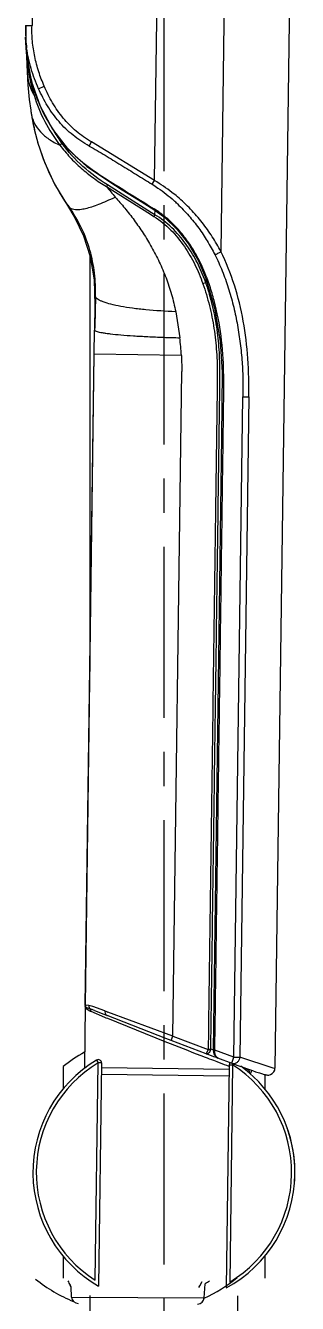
# Model space of a CAD drawing. Header units: millimetres. Extents: x 3819 to 4365, y -2661 to -1889.
# Drawn here: x 4254.33 to 4264.45, y -2250.24 to -2202.74 of the extents above; entities that cross this region are included whole.
import ezdxf

# ---------------------------------------------------------------- set-up
doc = ezdxf.new("R2010")
doc.units = ezdxf.units.MM
doc.header["$LTSCALE"] = 0.1
doc.linetypes.add('CENTERX2', pattern=[101.6, 63.5, -12.7, 12.7, -12.7])
doc.layers.add('CENTER', color=1, linetype='CENTERX2')
doc.layers.add('DEF_LAYER_ROUND_FEAT', color=7, linetype='Continuous')

msp = doc.modelspace()

# ---------------------------------------------------------------- linework, layer by layer
at = {"color": 7, "linetype": 'Continuous'}
for p, q in [((4264.4505, -2179.8899), (4263.6114, -2241.4935)), ((4262.0073, -2181.0662), (4261.5978, -2211.1357)), ((4259.1326, -2208.4994), (4259.4874, -2182.4509)), ((4254.7214, -2192.0218), (4254.5749, -2202.7383)), ((4254.3335, -2202.735), (4254.3342, -2203.0699)), ((4254.3335, -2202.735), (4254.5752, -2202.7383)), ((4254.3342, -2203.0699), (4254.3391, -2203.1917)), ((4254.358, -2203.5651), (4254.3376, -2203.1621)), ((4254.3529, -2203.162), (4254.3564, -2202.8253)), ((4254.3529, -2203.1916), (4254.3529, -2203.162)), ((4254.3564, -2202.8253), (4254.3577, -2202.7353)), ((4254.3597, -2203.565), (4254.3529, -2203.1916)), ((4254.3818, -2203.8727), (4254.358, -2203.5651)), ((4254.3653, -2203.7215), (4254.3717, -2203.8731)), ((4254.8187, -2205.0829), (4255.0285, -2204.9913)), ((4254.7242, -2205.3015), (4254.6503, -2205.3255)), ((4254.5253, -2205.8762), (4254.5256, -2205.8778)), ((4254.527, -2205.8869), (4254.5295, -2205.9031)), ((4254.5295, -2205.9031), (4254.5568, -2206.0673)), ((4255.6916, -2207.12), (4255.6099, -2207.1821)), ((4256.6988, -2207.2126), (4256.7868, -2207.0616)), ((4259.1327, -2208.4993), (4256.7868, -2207.0616)), ((4257.3466, -2208.7209), (4258.9884, -2209.7508)), ((4259.0257, -2209.6906), (4257.3842, -2208.6588)), ((4257.4679, -2208.5497), (4257.4799, -2208.5278)), ((4259.0496, -2208.6371), (4259.1326, -2208.4994)), ((4255.8907, -2209.4296), (4255.8909, -2209.4299)), ((4255.8909, -2209.4299), (4255.9613, -2209.4888)), ((4258.9884, -2209.7508), (4259.1128, -2209.8282)), ((4259.1497, -2209.7678), (4259.0257, -2209.6906)), ((4259.1147, -2209.545), (4259.1026, -2209.5674)), ((4259.1497, -2209.7678), (4259.1128, -2209.8282)), ((4259.1497, -2209.7678), (4259.1519, -2209.6034)), ((4256.7227, -2211.2687), (4256.7227, -2226.7486)), ((4261.0408, -2212.1351), (4261.0387, -2212.2894)), ((4261.0437, -2212.1351), (4261.0438, -2212.1353)), ((4261.0438, -2212.1353), (4261.3698, -2213.2364)), ((4261.0438, -2212.1353), (4261.062, -2212.1412)), ((4261.062, -2212.1412), (4261.0902, -2212.1379)), ((4261.0387, -2212.2894), (4260.9305, -2212.3309)), ((4256.9339, -2212.818), (4256.9072, -2213.9146)), ((4261.2545, -2212.9995), (4261.2511, -2212.9864)), ((4259.9195, -2213.3721), (4260.0734, -2214.3402)), ((4261.3698, -2213.2364), (4261.5758, -2214.4708)), ((4256.5536, -2239.1676), (4256.8956, -2214.057)), ((4256.8887, -2214.953), (4256.9044, -2214.0649)), ((4256.8955, -2214.0566), (4256.9039, -2214.065)), ((4256.9072, -2213.9146), (4256.9039, -2214.0649)), ((4261.5758, -2214.4708), (4261.6435, -2215.6221)), ((4256.5591, -2239.1556), (4256.8887, -2214.953)), ((4260.1319, -2214.9971), (4256.8887, -2214.953)), ((4260.1321, -2214.9971), (4260.1446, -2215.5977)), ((4259.8084, -2240.2976), (4260.1447, -2215.5977)), ((4261.6434, -2215.6221), (4261.7041, -2215.6233)), ((4262.0776, -2241.0857), (4262.4125, -2216.5392)), ((4262.6405, -2216.5419), (4262.3062, -2241.089)), ((4262.4125, -2216.5392), (4262.6405, -2216.5419)), ((4261.5482, -2223.479), (4261.3112, -2240.818)), ((4256.5559, -2239.2046), (4256.5252, -2241.4589)), ((4256.559, -2239.1555), (4256.5536, -2239.1674)), ((4256.5536, -2239.1674), (4256.5545, -2239.1891)), ((4256.5545, -2239.1891), (4256.5553, -2239.1959)), ((4256.5554, -2239.1959), (4256.5557, -2239.1993)), ((4256.5557, -2239.1993), (4256.5559, -2239.2046)), ((4256.5559, -2239.205), (4256.5607, -2239.2314)), ((4256.5683, -2239.2147), (4256.5581, -2239.2033)), ((4256.559, -2239.1556), (4256.5631, -2239.1946)), ((4256.559, -2239.1556), (4256.5683, -2239.2147)), ((4256.6903, -2239.1659), (4256.5591, -2239.1556)), ((4256.5607, -2239.2314), (4256.5745, -2239.2568)), ((4256.5689, -2239.2152), (4256.5683, -2239.2147)), ((4256.5683, -2239.2147), (4256.5745, -2239.2568)), ((4256.5689, -2239.2152), (4256.6028, -2239.2357)), ((4256.5808, -2239.2649), (4256.6652, -2239.3277)), ((4256.6028, -2239.2357), (4256.7342, -2239.2881)), ((4256.8368, -2239.2051), (4256.6903, -2239.1659)), ((4257.2898, -2239.3666), (4256.8368, -2239.2051)), ((4256.6652, -2239.3277), (4256.7265, -2239.3591)), ((4256.7342, -2239.2881), (4256.762, -2239.3753)), ((4256.762, -2239.3752), (4257.2713, -2239.5918)), ((4256.8945, -2239.3471), (4257.2404, -2239.4821)), ((4257.2404, -2239.4821), (4257.3139, -2239.5114)), ((4257.2713, -2239.5918), (4257.3265, -2239.6147)), ((4257.3139, -2239.5114), (4257.3659, -2239.5321)), ((4257.3215, -2239.5011), (4257.3659, -2239.5321)), ((4257.3265, -2239.6147), (4257.379, -2239.6364)), ((4259.5536, -2240.3835), (4257.3659, -2239.5321)), ((4257.379, -2239.6364), (4259.5129, -2240.495)), ((4259.8084, -2240.2976), (4257.4011, -2239.4095)), ((4259.5129, -2240.4952), (4259.7139, -2240.5744)), ((4259.7473, -2240.4573), (4259.5536, -2240.3835)), ((4259.758, -2240.4614), (4259.7473, -2240.4573)), ((4259.7578, -2240.4613), (4259.8084, -2240.2976)), ((4261.0541, -2240.9542), (4259.7578, -2240.4613)), ((4259.8084, -2240.2976), (4261.1256, -2240.7984)), ((4261.1256, -2240.7984), (4261.0541, -2240.9542)), ((4261.216, -2240.832), (4261.1256, -2240.7984)), ((4261.1281, -2240.7851), (4261.2275, -2240.7864)), ((4261.3119, -2240.8159), (4261.2275, -2240.7864)), ((4261.3106, -2240.818), (4261.3107, -2240.8328)), ((4261.3107, -2240.818), (4261.377, -2240.8199)), ((4261.3107, -2240.8328), (4261.339, -2240.9597)), ((4262.077, -2241.0857), (4261.377, -2240.8189)), ((4261.4399, -2241.0816), (4261.3991, -2241.01)), ((4261.4253, -2241.0869), (4261.4452, -2241.0893)), ((4261.4893, -2241.1187), (4261.4399, -2241.0816)), ((4262.0168, -2241.3197), (4261.4893, -2241.1187)), ((4262.0137, -2241.3003), (4262.077, -2241.0857)), ((4262.077, -2241.0857), (4262.3063, -2241.089)), ((4263.5518, -2241.4921), (4262.3062, -2241.089)), ((4255.7336, -2241.436), (4255.7336, -2242.2548)), ((4256.5252, -2241.4589), (4256.5887, -2241.4598)), ((4256.9288, -2249.3743), (4257.0389, -2241.2971)), ((4256.9745, -2241.19), (4257.0389, -2241.2971)), ((4257.1272, -2241.2984), (4257.0388, -2241.2971)), ((4257.1638, -2241.2989), (4257.0509, -2249.5944)), ((4257.1638, -2241.2989), (4257.1272, -2241.2984)), ((4257.1616, -2241.4676), (4261.9111, -2241.5322)), ((4261.3272, -2241.2007), (4261.4476, -2241.2466)), ((4261.9134, -2241.3636), (4261.8004, -2249.659)), ((4261.8143, -2241.3854), (4261.9001, -2241.4176)), ((4261.9001, -2241.4176), (4261.9197, -2241.425)), ((4261.9134, -2241.3636), (4261.95, -2241.3641)), ((4262.0384, -2241.3652), (4261.9284, -2249.4423)), ((4261.95, -2241.3641), (4262.0384, -2241.3652)), ((4262.0168, -2241.3197), (4262.0137, -2241.3003)), ((4262.022, -2241.3216), (4262.3382, -2241.4333)), ((4262.0384, -2241.3652), (4262.0581, -2241.3344)), ((4262.375, -2241.4462), (4262.6319, -2241.5352)), ((4262.5581, -2241.5096), (4262.6019, -2241.5417)), ((4262.6019, -2241.5417), (4262.6527, -2241.5423)), ((4262.6319, -2241.5352), (4262.7722, -2241.583)), ((4262.7722, -2241.583), (4262.8926, -2241.6233)), ((4262.8926, -2241.6233), (4262.9946, -2241.6567)), ((4263.6113, -2241.499), (4263.5518, -2241.4921)), ((4257.1581, -2241.7175), (4261.9077, -2241.7822)), ((4263.2336, -2241.7287), (4263.2336, -2242.2563)), ((4255.7336, -2248.4847), (4255.7336, -2249.3035)), ((4263.2336, -2248.4847), (4263.2336, -2249.3035)), ((4256.0285, -2249.6193), (4255.9921, -2249.5559)), ((4256.047, -2249.9997), (4256.0289, -2249.6186)), ((4260.7784, -2249.6424), (4260.8154, -2249.5797)), ((4260.8154, -2249.5797), (4260.9045, -2249.4246)), ((4260.9833, -2250.0238), (4261.013, -2249.5044)), ((4256.7227, -2249.9441), (4256.7227, -2366.7639)), ((4262.2227, -2249.9557), (4262.2227, -2366.7639))]:
    msp.add_line(p, q, dxfattribs=at)
for points in [[(4254.3717, -2203.8731), (4254.384, -2204.1836), (4254.394, -2204.4625)], [(4254.3818, -2203.8727), (4254.5472, -2204.7839), (4254.8742, -2205.7364), (4255.3355, -2206.5926), (4255.9184, -2207.3396), (4256.6161, -2207.9715), (4257.468, -2208.5496)], [(4254.394, -2204.4609), (4254.4197, -2204.9433), (4254.4711, -2205.4801), (4254.5256, -2205.8779)], [(4254.5295, -2205.9031), (4254.6233, -2206.4217), (4254.7841, -2207.0723), (4255.0347, -2207.8135), (4255.4095, -2208.6332), (4255.8908, -2209.4297)], [(4257.468, -2208.5496), (4257.9314, -2208.8392), (4258.5329, -2209.2137), (4259.1026, -2209.5674)], [(4255.8909, -2209.4299), (4256.1723, -2209.8832), (4256.4913, -2210.5518), (4256.7394, -2211.3204), (4256.8862, -2212.1831)], [(4259.1025, -2209.5676), (4259.5129, -2209.8647), (4259.9725, -2210.3104), (4260.3916, -2210.85)], [(4260.3916, -2210.85), (4260.7627, -2211.4866), (4261.0436, -2212.1351)], [(4256.8862, -2212.1831), (4256.9077, -2213.132), (4256.8955, -2214.0564)], [(4261.6434, -2215.622), (4261.6217, -2218.0338), (4261.5862, -2220.6732), (4261.5482, -2223.479)], [(4261.339, -2240.9597), (4261.4032, -2241.0593), (4261.4893, -2241.1187)], [(4262.9946, -2241.6567), (4263.0391, -2241.6709), (4263.0795, -2241.6837), (4263.1162, -2241.695), (4263.1492, -2241.705), (4263.179, -2241.7137), (4263.2057, -2241.7212), (4263.2298, -2241.7277), (4263.2518, -2241.7333), (4263.2724, -2241.738), (4263.2927, -2241.742), (4263.3145, -2241.7454), (4263.3418, -2241.7478), (4263.3823, -2241.7467), (4263.4453, -2241.7321), (4263.5141, -2241.6942), (4263.57, -2241.6335), (4263.6026, -2241.5612), (4263.6112, -2241.4994)]]:
    msp.add_lwpolyline(points, dxfattribs=at)
for centre, radius, start, end in [((4259.0591, -2202.955), 4.7241, 182.87086, 186.43895), ((4260.1995, -2203.4655), 5.8398, 181.76121, 182.51296), ((4258.5716, -2203.004), 4.2342, 186.52035, 187.56397), ((4260.2779, -2203.4619), 5.9183, 182.51456, 183.98595), ((4260.3737, -2203.4552), 6.0143, 183.98547, 185.288), ((4260.1596, -2203.2672), 5.8094, 185.98276, 186.2509), ((4260.6943, -2203.1876), 6.3497, 194.24351, 200.47473), ((4260.4471, -2203.2769), 6.0869, 200.5019, 203.13136), ((4264.7813, -2204.2859), 10.3785, 188.82318, 188.99909), ((4264.7412, -2204.2922), 10.3379, 188.99922, 189.28916), ((4266.0895, -2204.0698), 11.7045, 189.29839, 189.68164), ((4264.321, -2204.3663), 9.9113, 189.7113, 189.88291), ((4255.675, -2205.8366), 1.1411, 190.18634, 190.89145), ((4263.9315, -2204.4373), 9.5154, 189.86451, 190.5855), ((4263.4227, -2204.5335), 8.9976, 190.57852, 192.82414), ((4263.2832, -2204.5637), 8.8549, 192.83398, 193.28545), ((4260.6421, -2203.4357), 6.1711, 211.51421, 216.6581), ((4258.9393, -2209.643), 1.8403, 147.67033, 149.93306), ((4261.5951, -2205.5312), 5.3124, 216.89861, 222.41325), ((4483.5956, -1847.0212), 426.3982, 237.974779, 238.233507), ((4255.5951, -2213.9788), 6.3691, 46.39619, 48.0335), ((4262.349, -2204.9302), 7.8472, 214.8748, 215.51826), ((4254.6599, -2214.5586), 6.7703, 19.58212, 20.7675), ((4254.5071, -2214.6055), 7.0304, 20.54753, 20.72299), ((4253.1728, -2215.1009), 8.4537, 16.60208, 20.51782), ((4252.2681, -2215.3429), 9.287, 16.4269, 19.19605), ((4252.4051, -2215.3018), 9.144, 14.66826, 16.4225), ((4252.5538, -2215.2899), 9.1009, 14.86381, 16.62863), ((4249.7037, -2215.5972), 10.4456, 3.29355, 6.91199), ((4256.7323, -2239.1579), 0.1732, 192.23617, 199.30231), ((4256.7039, -2239.162), 0.1605, 218.63791, 219.88767), ((4257.3458, -2238.0486), 1.4495, 244.70214, 246.24735), ((4255.1298, -2243.845), 4.8311, 70.00637, 70.60353), ((4254.0072, -2246.9312), 8.1151, 69.15805, 70.00842), ((4265.3969, -2218.4961), 22.3898, 248.77146, 249.07682), ((4331.2757, -2058.7072), 195.4399, 248.521162, 248.929725), ((4259.4836, -2246.1197), 6, 119.50169, 128.68165), ((4257.0389, -2241.2972), 0.125, 359.21974, 120.99438), ((4311.0075, -2111.1753), 139.1931, 248.95037, 249.089086), ((4295.1203, -2146.3487), 100.5519, 250.196629, 250.418907), ((4261.0889, -2240.7846), 0.0392, 339.3343, 359.24374), ((4261.0326, -2240.7616), 0.1964, 338.98939, 352.73553), ((4259.4835, -2245.3698), 4.8749, 120.97575, 240.0691), ((4259.4835, -2245.3698), 4.75, 120.97499, 237.46424), ((4256.7751, -2241.4623), 0.25, 179.21969, 188.61696), ((4296.6356, -2148.8527), 98.8677, 249.150759, 249.377985), ((4262.0384, -2241.3653), 0.125, 142.78865, 179.21936), ((4259.4845, -2245.3692), 4.7491, 359.21253, 57.46773), ((4259.4845, -2245.3691), 4.874, 359.21251, 54.05464), ((4265.0507, -2230.2883), 11.5999, 257.86044, 258.10894), ((4262.4309, -2241.5409), 0.2498, 330.61677, 336.8308), ((4262.5003, -2241.5403), 0.25, 319.94626, 352.20605), ((4259.4836, -2245.3698), 4.8749, 356.21783, 19.68999), ((4259.4842, -2245.3701), 4.8744, 298.37157, 359.22394), ((4259.4842, -2245.3701), 4.7495, 300.97325, 359.22399), ((4258.4177, -2244.6235), 6, 231.81802, 247.47099), ((4265.2203, -2244.2681), 10.6359, 208.85059, 209.81303), ((4258.4177, -2244.6235), 6, 295.31473, 309.18198), ((4258.4243, -2245.3736), 4.8749, 302.15273, 304.36667)]:
    msp.add_arc(centre, radius, start, end, dxfattribs=at)
for points, knots in [([(4255.0285, -2204.9913), (4254.9527, -2204.8138), (4254.8158, -2204.4522), (4254.6659, -2203.8918), (4254.579, -2203.3182), (4254.5673, -2202.9311), (4254.5749, -2202.7383)], [0, 0, 0, 0, 0.2499816, 0.4999765, 0.7500247, 1, 1, 1, 1]), ([(4254.8187, -2205.0829), (4254.712, -2204.8405), (4254.5272, -2204.3428), (4254.4091, -2203.8239), (4254.3743, -2203.5613)], [0, 0, 0, 0, 0.499997, 1, 1, 1, 1]), ([(4254.385, -2204.0095), (4254.3953, -2204.1211), (4254.4489, -2204.566), (4254.5506, -2205.0048), (4254.6503, -2205.3255)], [0, 0, 0, 0, 0.2501836, 1, 1, 1, 1]), ([(4254.3941, -2204.4625), (4254.3992, -2204.6089), (4254.4482, -2204.911), (4254.572, -2205.1907), (4254.6506, -2205.3254)], [0, 0, 0, 0, 0.4843282, 1, 1, 1, 1]), ([(4256.7867, -2207.0617), (4256.6883, -2207.0029), (4256.4923, -2206.8826), (4256.2186, -2206.6703), (4255.9652, -2206.4332), (4255.6561, -2206.0901), (4255.3252, -2205.6161), (4255.1188, -2205.2032), (4255.0285, -2204.9913)], [0, 0, 0, 0, 0.1244085, 0.2492717, 0.3752667, 0.5006306, 0.7499266, 1, 1, 1, 1]), ([(4254.6506, -2205.3254), (4254.7542, -2205.6594), (4255.0213, -2206.3102), (4255.3984, -2206.9037), (4255.6099, -2207.1821)], [0, 0, 0, 0, 0.5000127, 1, 1, 1, 1]), ([(4256.6988, -2207.2126), (4256.4901, -2207.0922), (4256.1872, -2206.8917), (4255.8243, -2206.5738), (4255.5763, -2206.31), (4255.3518, -2206.0259), (4255.0833, -2205.6252), (4254.9157, -2205.3033), (4254.8187, -2205.0829)], [0, 0, 0, 0, 0.2499589, 0.3749128, 0.4999198, 0.6250589, 0.7501781, 1, 1, 1, 1]), ([(4254.8496, -2205.668), (4254.979, -2205.971), (4255.2882, -2206.5568), (4255.8978, -2207.3418), (4256.647, -2207.9943), (4257.2011, -2208.3523), (4257.4799, -2208.5278)], [0, 0, 0, 0, 0.2500391, 0.4999842, 0.7499637, 1, 1, 1, 1]), ([(4254.5544, -2206.0522), (4254.5761, -2206.1648), (4254.6577, -2206.3947), (4254.8832, -2206.7055), (4255.2075, -2206.9779), (4255.4684, -2207.119), (4255.6099, -2207.1821)], [0, 0, 0, 0, 0.21444, 0.4487619, 0.7100905, 1, 1, 1, 1]), ([(4255.9112, -2209.4171), (4255.6131, -2208.9894), (4255.1067, -2208.0815), (4254.7826, -2207.0953), (4254.6653, -2206.5985)], [0, 0, 0, 0, 0.5052826, 1, 1, 1, 1]), ([(4255.6099, -2207.1821), (4255.7302, -2207.3349), (4255.9167, -2207.5597), (4256.1879, -2207.8388), (4256.4026, -2208.0366), (4256.6265, -2208.2241), (4256.935, -2208.4612), (4257.1787, -2208.6229), (4257.3466, -2208.7209)], [0, 0, 0, 0, 0.2499379, 0.3749142, 0.4999036, 0.6249798, 0.7501059, 1, 1, 1, 1]), ([(4257.3842, -2208.6588), (4257.0595, -2208.4558), (4256.4422, -2207.9954), (4255.9205, -2207.427), (4255.6916, -2207.12)], [0, 0, 0, 0, 0.5000427, 1, 1, 1, 1]), ([(4256.6988, -2207.2126), (4256.8976, -2207.3263), (4257.2936, -2207.5565), (4257.8802, -2207.9146), (4258.4643, -2208.2769), (4258.8547, -2208.5167), (4259.0496, -2208.6371)], [0, 0, 0, 0, 0.2499147, 0.4999182, 0.7499626, 1, 1, 1, 1]), ([(4259.0497, -2208.637), (4259.1215, -2208.6812), (4259.4031, -2208.8647), (4259.6669, -2209.0749), (4259.8541, -2209.2432)], [0, 0, 0, 0, 0.250883, 1, 1, 1, 1]), ([(4259.9812, -2209.0994), (4259.9155, -2209.0438), (4259.6464, -2208.8253), (4259.3585, -2208.6295), (4259.1327, -2208.4993)], [0, 0, 0, 0, 0.2480752, 1, 1, 1, 1]), ([(4255.962, -2209.4892), (4256.0197, -2209.545), (4256.1672, -2209.5798), (4256.3708, -2209.5701), (4256.5767, -2209.5334), (4256.8125, -2209.4675), (4257.0771, -2209.3737), (4257.3662, -2209.2529), (4257.5648, -2209.1592), (4257.6675, -2209.1085)], [0, 0, 0, 0, 0.1335429, 0.2278691, 0.3430554, 0.4790915, 0.6350673, 0.8094584, 1, 1, 1, 1]), ([(4257.6676, -2209.1084), (4257.7275, -2209.1758), (4257.8491, -2209.3116), (4258.0271, -2209.5229), (4258.2031, -2209.7429), (4258.4362, -2210.0504), (4258.718, -2210.4564), (4259.0326, -2210.9744), (4259.3191, -2211.5268), (4259.57, -2212.1123), (4259.7773, -2212.729), (4259.8773, -2213.1555), (4259.9197, -2213.3722)], [0, 0, 0, 0, 0.0554181, 0.1120205, 0.1697455, 0.2285386, 0.3491002, 0.4732832, 0.6007153, 0.7311681, 0.8643602, 1, 1, 1, 1]), ([(4261.5979, -2211.1356), (4261.5008, -2210.9466), (4261.2882, -2210.5759), (4260.913, -2210.0491), (4260.4786, -2209.5516), (4260.1538, -2209.2455), (4259.9812, -2209.0994)], [0, 0, 0, 0, 0.243652, 0.4891942, 0.7406413, 1, 1, 1, 1]), ([(4256.9339, -2212.8181), (4256.9374, -2212.6704), (4256.9375, -2212.377), (4256.9033, -2211.94), (4256.8361, -2211.5096), (4256.7001, -2210.9423), (4256.4386, -2210.2479), (4256.1347, -2209.7347), (4255.962, -2209.4892)], [0, 0, 0, 0, 0.1256723, 0.2491726, 0.372334, 0.4957018, 0.7447266, 1, 1, 1, 1]), ([(4259.1128, -2209.8282), (4259.3415, -2209.9703), (4259.7577, -2210.3138), (4260.2548, -2210.9343), (4260.6489, -2211.61), (4260.8456, -2212.0881), (4260.9305, -2212.3309)], [0, 0, 0, 0, 0.2566648, 0.5086338, 0.7547607, 1, 1, 1, 1]), ([(4260.6241, -2211.155), (4260.5313, -2210.9978), (4260.3297, -2210.6904), (4260.0409, -2210.331), (4259.7816, -2210.0646), (4259.5012, -2209.8149), (4259.2726, -2209.6479), (4259.1147, -2209.545)], [0, 0, 0, 0, 0.2458597, 0.4944233, 0.6198503, 0.7461721, 1, 1, 1, 1]), ([(4260.9903, -2212.158), (4260.902, -2211.9253), (4260.698, -2211.4671), (4260.296, -2210.8214), (4259.7929, -2210.229), (4259.3769, -2209.9032), (4259.1497, -2209.7678)], [0, 0, 0, 0, 0.2433049, 0.4889146, 0.7413374, 1, 1, 1, 1]), ([(4259.9876, -2209.3668), (4260.1335, -2209.5057), (4260.4089, -2209.7936), (4260.7799, -2210.2544), (4261.1038, -2210.7386), (4261.2902, -2211.0767), (4261.3763, -2211.2488)], [0, 0, 0, 0, 0.2571908, 0.5078109, 0.7543443, 1, 1, 1, 1]), ([(4261.0826, -2212.1178), (4260.9883, -2211.8684), (4260.8431, -2211.5423), (4260.6694, -2211.2317), (4260.6241, -2211.155)], [0, 0, 0, 0, 0.7493745, 1, 1, 1, 1]), ([(4261.376, -2211.2489), (4261.4167, -2211.2369), (4261.4942, -2211.2049), (4261.5658, -2211.1612), (4261.5978, -2211.1357)], [0, 0, 0, 0, 0.5087262, 1, 1, 1, 1]), ([(4261.376, -2211.2489), (4261.4754, -2211.4476), (4261.6578, -2211.8524), (4261.8837, -2212.4805), (4262.0657, -2213.1277), (4262.2087, -2213.7926), (4262.2977, -2214.3572), (4262.3525, -2214.8128), (4262.3853, -2215.1557), (4262.4092, -2215.4991), (4262.4225, -2215.9605), (4262.4147, -2216.3072), (4262.4119, -2216.5392)], [0, 0, 0, 0, 0.1224629, 0.2444186, 0.3675727, 0.4927215, 0.6191021, 0.6824042, 0.745663, 0.8089206, 0.8721187, 1, 1, 1, 1]), ([(4262.6405, -2216.5419), (4262.6479, -2216.0669), (4262.6302, -2215.1216), (4262.462, -2213.7256), (4262.1361, -2212.385), (4261.8042, -2211.5344), (4261.5978, -2211.1357)], [0, 0, 0, 0, 0.2565434, 0.5098321, 0.7575498, 1, 1, 1, 1]), ([(4260.9307, -2212.3308), (4261.0249, -2212.6004), (4261.148, -2213.0113), (4261.2729, -2213.5694), (4261.3467, -2213.9943), (4261.4019, -2214.4255), (4261.4411, -2214.8622), (4261.4641, -2215.303), (4261.4706, -2215.7466), (4261.4642, -2216.192), (4261.4567, -2216.6387), (4261.4513, -2217.0859), (4261.4432, -2217.6821), (4261.4328, -2218.4273), (4261.4204, -2219.3216), (4261.4081, -2220.2159), (4261.3918, -2221.4083), (4261.3716, -2222.8989), (4261.3474, -2224.6875), (4261.3232, -2226.4761), (4261.2989, -2228.2647), (4261.2665, -2230.6496), (4261.2259, -2233.6306), (4261.1771, -2237.2079), (4261.1446, -2239.5927), (4261.1283, -2240.7851)], [0, 0, 0, 0, 0.0300366, 0.0450524, 0.0601478, 0.07539, 0.0907763, 0.1062652, 0.1218132, 0.1374424, 0.1531322, 0.168814, 0.1844946, 0.215859, 0.2472248, 0.2785907, 0.3099564, 0.3726877, 0.4354187, 0.4981496, 0.5608807, 0.623612, 0.7490746, 0.8745372, 1, 1, 1, 1]), ([(4259.9197, -2213.3722), (4259.5479, -2213.3594), (4259.01, -2213.327), (4258.3283, -2213.2502), (4257.8948, -2213.1831), (4257.5319, -2213.1062), (4257.2794, -2213.0321), (4257.122, -2212.9664), (4257.036, -2212.9199), (4256.9729, -2212.8727), (4256.943, -2212.8362), (4256.9339, -2212.8181)], [0, 0, 0, 0, 0.3622079, 0.5243197, 0.6678664, 0.7891575, 0.8853565, 0.9235317, 0.9550778, 0.9802891, 1, 1, 1, 1]), ([(4261.2275, -2240.7864), (4261.2431, -2239.626), (4261.2745, -2237.305), (4261.322, -2233.8236), (4261.3697, -2230.3421), (4261.4095, -2227.4409), (4261.4412, -2225.12), (4261.4648, -2223.3793), (4261.4885, -2221.6386), (4261.5122, -2219.8978), (4261.5321, -2218.4472), (4261.5482, -2217.2868), (4261.5571, -2216.5615), (4261.5667, -2215.9812), (4261.5701, -2215.4014), (4261.5406, -2214.6808), (4261.4428, -2213.8283), (4261.3254, -2213.2721), (4261.2545, -2212.9995)], [0, 0, 0, 0, 0.1251794, 0.2503588, 0.375538, 0.5007171, 0.5633068, 0.6258964, 0.688486, 0.7510757, 0.8136654, 0.8449602, 0.8762549, 0.8919025, 0.9075516, 0.9387926, 0.9696237, 1, 1, 1, 1]), ([(4261.7041, -2215.6233), (4261.6975, -2215.1746), (4261.6345, -2214.276), (4261.4656, -2213.3903), (4261.3501, -2212.9553)], [0, 0, 0, 0, 0.499245, 1, 1, 1, 1]), ([(4256.9044, -2214.0649), (4256.9077, -2214.0691), (4256.9175, -2214.0771), (4256.9467, -2214.0929), (4257.0011, -2214.1112), (4257.0862, -2214.132), (4257.1974, -2214.1528), (4257.3338, -2214.1735), (4257.5627, -2214.2024), (4257.9026, -2214.2355), (4258.367, -2214.2698), (4258.8955, -2214.2996), (4259.4715, -2214.3238), (4259.8695, -2214.3354), (4260.0733, -2214.3402)], [0, 0, 0, 0, 0.0049858, 0.0117516, 0.0311409, 0.0586083, 0.0940964, 0.1374055, 0.1882386, 0.3108814, 0.4582837, 0.625835, 0.8083415, 1, 1, 1, 1]), ([(4261.3769, -2240.8229), (4261.3912, -2239.7728), (4261.4199, -2237.6725), (4261.4631, -2234.5221), (4261.5064, -2231.3718), (4261.5496, -2228.2214), (4261.5856, -2225.596), (4261.6142, -2223.4958), (4261.6356, -2221.9206), (4261.6568, -2220.3454), (4261.6779, -2218.7702), (4261.6951, -2217.4577), (4261.7101, -2216.4088), (4261.7079, -2215.8848), (4261.7041, -2215.6233)], [0, 0, 0, 0, 0.1250179, 0.2500359, 0.3750538, 0.5000717, 0.6250894, 0.6875983, 0.7501071, 0.8126158, 0.8751242, 0.937633, 0.9688616, 1, 1, 1, 1]), ([(4256.6903, -2239.1659), (4256.6897, -2239.1881), (4256.6966, -2239.2328), (4256.7196, -2239.2718), (4256.7342, -2239.2881)], [0, 0, 0, 0, 0.5034221, 1, 1, 1, 1]), ([(4257.2898, -2239.3666), (4257.2859, -2239.3912), (4257.2862, -2239.4396), (4257.3068, -2239.4843), (4257.3215, -2239.5011)], [0, 0, 0, 0, 0.5276926, 1, 1, 1, 1]), ([(4261.0539, -2240.9541), (4261.0672, -2240.9595), (4261.1007, -2240.9609), (4261.1473, -2240.9357), (4261.188, -2240.8912), (4261.208, -2240.853), (4261.216, -2240.832)], [0, 0, 0, 0, 0.1940113, 0.4230304, 0.6967023, 1, 1, 1, 1]), ([(4261.3991, -2241.01), (4261.3938, -2240.9962), (4261.3747, -2240.9345), (4261.3721, -2240.8683), (4261.377, -2240.8189)], [0, 0, 0, 0, 0.2291689, 1, 1, 1, 1]), ([(4261.4262, -2241.0866), (4261.4246, -2241.0861), (4261.4233, -2241.0862), (4261.4196, -2241.0841), (4261.4196, -2241.0847)], [0, 0, 0, 0, 0.7513153, 1, 1, 1, 1]), ([(4261.4345, -2241.0895), (4261.4337, -2241.0892), (4261.4309, -2241.0883), (4261.4282, -2241.0873), (4261.4262, -2241.0866)], [0, 0, 0, 0, 0.2824524, 1, 1, 1, 1]), ([(4262.3055, -2241.0888), (4262.3006, -2241.124), (4262.2778, -2241.1961), (4262.2097, -2241.2846), (4262.116, -2241.3346), (4262.049, -2241.3312), (4262.0221, -2241.3216)], [0, 0, 0, 0, 0.2585272, 0.5387225, 0.7925435, 1, 1, 1, 1]), ([(4262.6605, -2241.6392), (4262.6638, -2241.6316), (4262.6645, -2241.6176), (4262.6548, -2241.5931), (4262.6342, -2241.5676), (4262.6131, -2241.5503), (4262.6019, -2241.5417)], [0, 0, 0, 0, 0.2038831, 0.3227499, 0.6494343, 1, 1, 1, 1])]:
    msp.add_open_spline(points, degree=3, knots=knots, dxfattribs=at)
for points in [[(4254.3847, -2203.8998), (4254.4161, -2204.1861), (4254.4688, -2204.4707), (4254.5399, -2204.7499)], [(4256.5553, -2239.1959), (4256.5552, -2239.1949), (4256.5552, -2239.1939), (4256.5553, -2239.193)], [(4256.5553, -2239.193), (4256.5556, -2239.1897), (4256.5574, -2239.1866), (4256.5598, -2239.1843)], [(4256.5581, -2239.2033), (4256.5568, -2239.201), (4256.5557, -2239.1985), (4256.5553, -2239.1959)], [(4256.5745, -2239.2568), (4256.5758, -2239.2587), (4256.5772, -2239.2605), (4256.5786, -2239.2622)], [(4261.4212, -2241.0855), (4261.4225, -2241.0861), (4261.4239, -2241.0865), (4261.4253, -2241.0869)]]:
    msp.add_open_spline(points, degree=3, dxfattribs=at)
at = {"layer": 'CENTER'}
msp.add_line((4259.4836, -2090.0355), (4259.4836, -2488.0228), dxfattribs=at)
at = {"layer": 'DEF_LAYER_ROUND_FEAT', "color": 7, "linetype": 'Continuous'}
msp.add_line((4256.047, -2249.9997), (4260.9833, -2250.0238), dxfattribs=at)
for centre, start, end in [((4256.2967, -2249.9878), 182.71969, 269.71969), ((4260.7337, -2250.0095), 269.71969, 356.71969)]:
    msp.add_arc(centre, 0.25, start, end, dxfattribs=at)

doc.saveas('drawing.dxf')
